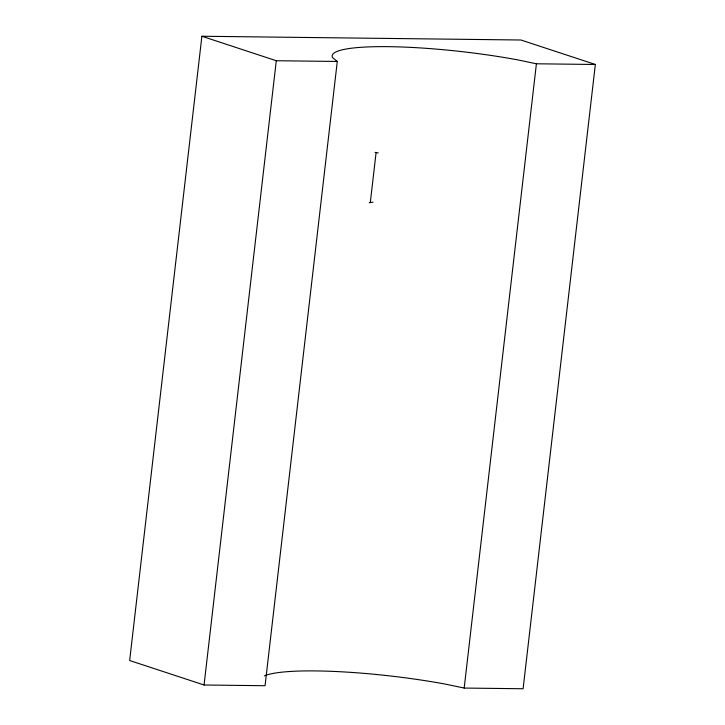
<?xml version="1.0" encoding="UTF-8"?>
<svg xmlns="http://www.w3.org/2000/svg" width="725" height="725" viewBox="0 0 725 725"><rect width="100%" height="100%" fill="white"/><g stroke="black" fill="none" stroke-linecap="round" stroke-linejoin="round"><path stroke-width="1.09" d="M595.343 64.48L520.94 40.002L201.894 36.25L129.657 660.52L204.06 684.998L265.051 685.714L337.279 61.453L332.548 57.601A130.119 19.013 6.6 0 1 517.233 59.776L536.409 63.791L595.343 64.48L523.106 688.75L464.181 688.061L445.005 684.037A130.119 19.013 6.6 0 0 264.371 675.881M204.06 684.998L276.288 60.737L201.894 36.25M370.303 202.565L376.094 152.549M464.181 688.061L536.409 63.791M369.261 202.719L372.994 202.175M276.288 60.737L337.279 61.453M375.079 152.368L378.251 152.921"/></g></svg>
